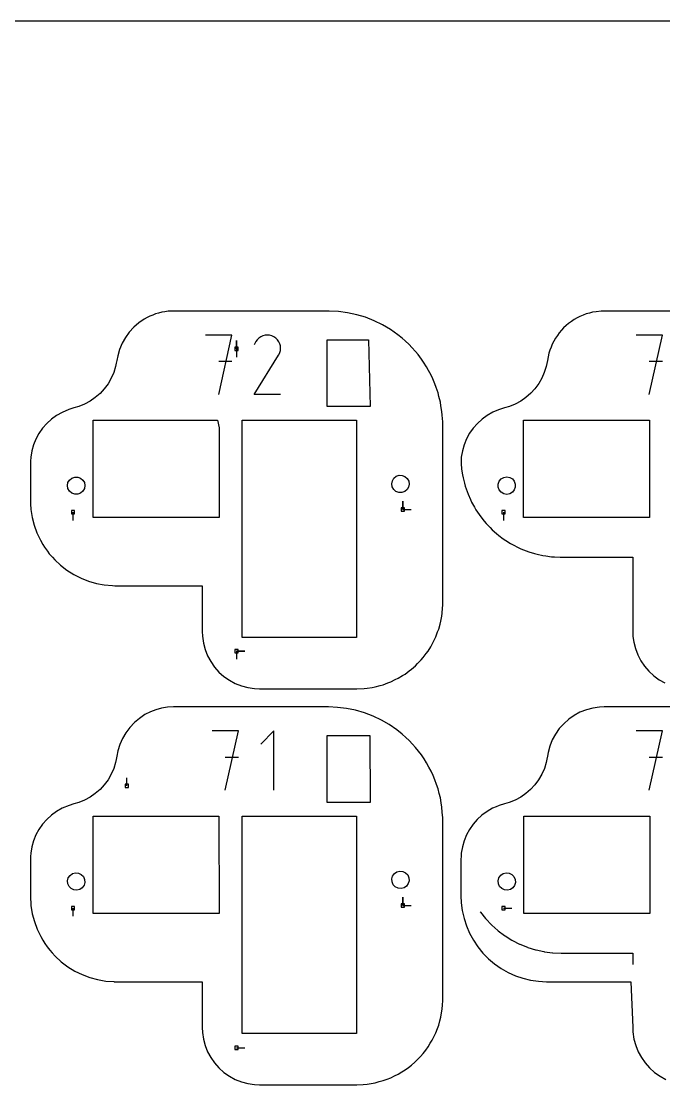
# Model space of a CAD drawing. Extents: x 0 to 400, y 0 to 400.
# Drawn here: x 118.3 to 230.4, y 214.2 to 400 of the extents above; entities that cross this region are included whole.
import ezdxf

# ---------------------------------------------------------------- set-up
doc = ezdxf.new("R2010")
doc.units = 0

msp = doc.modelspace()

# ---------------------------------------------------------------- linework, layer by layer
at = {"layer": 'annotation', "color": 1}
for p, q in [((155.023933, 345.179404), (150.412943, 345.179404)), ((152.718763, 334.810367), (155.023933, 345.179404)), ((155.842497, 342.767525), (155.842497, 344.196274)), ((155.842497, 342.767525), (155.842497, 344.196274)), ((155.842497, 344.196274), (155.842497, 342.767525)), ((159.222303, 344.02641), (158.919932, 343.446379)), ((159.462259, 344.36667), (159.222303, 344.02641)), ((159.750151, 344.650709), (159.462259, 344.36667)), ((160.077226, 344.876251), (159.750151, 344.650709)), ((160.434726, 345.041022), (160.077226, 344.876251)), ((160.813896, 345.142747), (160.434726, 345.041022)), ((161.20598, 345.179151), (160.813896, 345.142747)), ((161.602222, 345.147961), (161.20598, 345.179151)), ((161.993868, 345.046902), (161.602222, 345.147961)), ((162.37216, 344.873698), (161.993868, 345.046902)), ((162.710502, 344.633443), (162.37216, 344.873698)), ((162.37216, 344.873698), (162.37216, 344.873698)), ((162.993392, 344.345138), (162.710502, 344.633443)), ((163.218316, 344.017619), (162.993392, 344.345138)), ((163.382757, 343.659723), (163.218316, 344.017619)), ((230.190895, 345.174575), (225.580678, 345.174575)), ((227.886111, 334.807276), (230.190895, 345.174575)), ((155.842497, 342.767525), (155.842497, 341.338775)), ((163.209694, 341.723841), (163.385394, 342.101085)), ((163.484202, 343.280286), (163.382757, 343.659723)), ((163.385394, 342.101085), (163.488035, 342.49213)), ((163.520133, 342.888143), (163.484202, 343.280286)), ((163.488035, 342.49213), (163.520133, 342.888143)), ((155.023933, 340.561912), (152.718763, 340.561912)), ((158.91343, 334.810283), (163.168728, 341.660766)), ((163.168728, 341.660766), (163.173815, 341.667061)), ((163.168728, 341.660766), (163.168728, 341.660766)), ((163.173815, 341.667061), (163.178693, 341.673409)), ((163.178693, 341.673409), (163.183395, 341.679864)), ((163.183395, 341.679864), (163.187952, 341.68648)), ((163.187952, 341.68648), (163.192396, 341.69331)), ((163.192396, 341.69331), (163.196761, 341.700408)), ((163.196761, 341.700408), (163.201077, 341.707827)), ((163.201077, 341.707827), (163.205378, 341.71562)), ((163.205378, 341.71562), (163.209694, 341.723841)), ((163.209694, 341.723841), (163.209694, 341.723841)), ((230.190895, 340.557856), (227.886111, 340.557856)), ((163.518567, 334.810283), (158.91343, 334.810283)), ((184.880623, 314.700648), (184.880623, 316.129397)), ((184.880623, 314.700648), (184.880623, 316.129397)), ((184.880623, 316.129397), (184.880623, 314.700648)), ((127.280621, 314.224398), (127.280621, 312.795648)), ((184.880623, 314.700648), (186.309373, 314.700647)), ((202.454416, 314.224398), (202.454416, 312.795648)), ((155.842497, 289.967521), (157.271247, 289.96752)), ((155.842497, 289.967521), (157.271247, 289.96752)), ((157.271247, 289.96752), (155.842497, 289.967521)), ((155.842497, 289.967521), (155.842497, 288.538771)), ((156.1747, 276.004399), (151.56371, 276.004399)), ((153.86953, 265.635362), (156.1747, 276.004399)), ((162.368908, 276.004399), (160.063739, 273.698579)), ((162.368908, 265.635362), (162.368908, 276.004399)), ((230.199718, 276.004399), (225.588728, 276.004399)), ((227.894548, 265.635362), (230.199718, 276.004399)), ((156.1747, 271.386907), (153.86953, 271.386907)), ((230.199718, 271.386907), (227.894548, 271.386907)), ((136.701721, 266.410023), (136.701721, 267.838773)), ((184.880623, 245.525643), (184.880623, 246.954393)), ((184.880623, 245.525643), (184.880623, 246.954393)), ((184.880623, 246.954393), (184.880623, 245.525643)), ((184.880623, 245.525643), (186.309373, 245.525642)), ((127.280621, 245.049393), (127.280621, 243.620643)), ((198.35694, 244.415902), (198.373959, 244.390535)), ((198.373959, 244.390535), (198.425475, 244.316749)), ((198.425475, 244.316749), (199.304041, 243.221679)), ((202.455623, 245.049393), (203.884373, 245.049392)), ((199.304041, 243.221679), (199.361751, 243.152643)), ((199.361751, 243.152643), (200.330394, 242.136291)), ((200.330394, 242.136291), (200.39407, 242.072663)), ((200.39407, 242.072663), (201.445635, 241.142495)), ((201.445635, 241.142495), (201.514602, 241.084709)), ((201.514602, 241.084709), (202.641496, 240.247344)), ((202.641496, 240.247344), (202.715346, 240.195917)), ((202.715346, 240.195917), (203.909492, 239.45756)), ((203.909492, 239.45756), (203.987652, 239.412741)), ((203.987652, 239.412741), (205.240243, 238.778711)), ((205.240243, 238.778711), (205.321917, 238.741128)), ((205.321917, 238.741128), (206.623952, 238.215907)), ((206.623952, 238.215907), (206.7088, 238.185655)), ((206.7088, 238.185655), (208.050714, 237.773156)), ((208.050714, 237.773156), (208.137837, 237.750399)), ((208.137837, 237.750399), (209.51004, 237.453683)), ((209.51004, 237.453683), (209.598826, 237.438724)), ((209.598826, 237.438724), (210.991324, 237.259822)), ((210.991324, 237.259822), (211.08109, 237.252851)), ((211.08109, 237.252851), (212.483685, 237.193085)), ((212.483685, 237.193085), (212.517524, 237.192539)), ((212.517524, 237.192539), (213.175407, 237.19247)), ((213.175407, 237.19247), (225.017545, 237.192458)), ((225.017545, 237.192458), (225.017511, 235.19252)), ((155.842497, 220.655919), (157.271247, 220.655919))]:
    msp.add_line(p, q, dxfattribs=at)
at = {"layer": 'boundary', "color": 5}
for p, q in [((143.880299, 349.320696), (143.296145, 349.23513)), ((144.842496, 349.367525), (143.880299, 349.320696)), ((170.957789, 349.367525), (144.842496, 349.367525)), ((172.024686, 349.363759), (170.957789, 349.367525)), ((173.635121, 349.283698), (172.024686, 349.363759)), ((219.495299, 349.345251), (218.592091, 349.250111)), ((220.005429, 349.367525), (219.495299, 349.345251)), ((242.289628, 349.367525), (220.005429, 349.367525)), ((139.693466, 347.93918), (138.769569, 347.302307)), ((140.213128, 348.219378), (139.693466, 347.93918)), ((140.675733, 348.457832), (140.213128, 348.219378)), ((141.22441, 348.675808), (140.675733, 348.457832)), ((141.709603, 348.864093), (141.22441, 348.675808)), ((142.211962, 349.000107), (141.709603, 348.864093)), ((142.782234, 349.15291), (142.211962, 349.000107)), ((143.296145, 349.23513), (142.782234, 349.15291)), ((175.233832, 349.074127), (173.635121, 349.283698)), ((176.810426, 348.736421), (175.233832, 349.074127)), ((178.354644, 348.272772), (176.810426, 348.736421)), ((179.856443, 347.68621), (178.354644, 348.272772)), ((181.306057, 346.980554), (179.856443, 347.68621)), ((214.307127, 347.564623), (213.803076, 347.211682)), ((214.755665, 347.878693), (214.307127, 347.564623)), ((215.297282, 348.17073), (214.755665, 347.878693)), ((215.779249, 348.430603), (215.297282, 348.17073)), ((216.351107, 348.657788), (215.779249, 348.430603)), ((216.859985, 348.859952), (216.351107, 348.657788)), ((217.454351, 349.019211), (216.859985, 348.859952)), ((217.983257, 349.16093), (217.454351, 349.019211)), ((218.592091, 349.250111), (217.983257, 349.16093)), ((137.103378, 345.687909), (136.421955, 344.746716)), ((137.889461, 346.543632), (137.103378, 345.687909)), ((138.769569, 347.302307), (137.889461, 346.543632)), ((182.694055, 346.160405), (181.306057, 346.980554)), ((184.011418, 345.231096), (182.694055, 346.160405)), ((212.570345, 346.02955), (212.161274, 345.569879)), ((212.934364, 346.438595), (212.570345, 346.02955)), ((213.394033, 346.847665), (212.934364, 346.438595)), ((213.803076, 347.211682), (213.394033, 346.847665)), ((136.421955, 344.746716), (135.854406, 343.732781)), ((184.768479, 344.629209), (184.011418, 345.231096)), ((185.265074, 344.17206), (184.768479, 344.629209)), ((185.98463, 343.509661), (185.265074, 344.17206)), ((211.23439, 344.135326), (210.942353, 343.59371)), ((211.494263, 344.617291), (211.23439, 344.135326)), ((211.847204, 345.121342), (211.494263, 344.617291)), ((212.161274, 345.569879), (211.847204, 345.121342)), ((135.408405, 342.659808), (135.089983, 341.542317)), ((135.854406, 343.732781), (135.408405, 342.659808)), ((186.441779, 343.013067), (185.98463, 343.509661)), ((187.104178, 342.293511), (186.441779, 343.013067)), ((187.51866, 341.760993), (187.104178, 342.293511)), ((210.371283, 341.984067), (210.212023, 341.389702)), ((210.513003, 342.512971), (210.371283, 341.984067)), ((210.740189, 343.084832), (210.513003, 342.512971)), ((210.942353, 343.59371), (210.740189, 343.084832)), ((134.839773, 340.249012), (134.726702, 339.674)), ((134.939089, 340.754065), (134.839773, 340.249012)), ((135.089983, 341.542317), (134.939089, 340.754065)), ((188.119273, 340.989338), (187.51866, 341.760993)), ((188.488544, 340.424141), (188.119273, 340.989338)), ((189.023573, 339.605229), (188.488544, 340.424141)), ((209.999198, 340.228342), (209.891403, 339.682992)), ((210.102021, 340.754065), (209.999198, 340.228342)), ((210.212023, 341.389702), (210.102021, 340.754065)), ((134.396892, 338.623825), (133.953656, 337.61626)), ((134.726702, 339.674), (134.396892, 338.623825)), ((189.344826, 339.011606), (189.023573, 339.605229)), ((189.810314, 338.151458), (189.344826, 339.011606)), ((209.570808, 338.658797), (209.131349, 337.649813)), ((209.891403, 339.682992), (209.570808, 338.658797)), ((133.402367, 336.663514), (132.749708, 335.77713)), ((133.953656, 337.61626), (133.402367, 336.663514)), ((190.081448, 337.533335), (189.810314, 338.151458)), ((190.474316, 336.637686), (190.081448, 337.533335)), ((190.69348, 335.999284), (190.474316, 336.637686)), ((208.583658, 336.695242), (207.934375, 335.806647)), ((209.131349, 337.649813), (208.583658, 336.695242)), ((132.003582, 334.96785), (131.173024, 334.245475)), ((132.749708, 335.77713), (132.003582, 334.96785)), ((191.011043, 335.074251), (190.69348, 335.999284)), ((191.176741, 334.41993), (191.011043, 335.074251)), ((207.191361, 334.994799), (206.363615, 334.269531)), ((207.934375, 335.806647), (207.191361, 334.994799)), ((128.279811, 332.681446), (127.439092, 332.433717)), ((129.299792, 333.095308), (128.279811, 332.681446)), ((130.268104, 333.618765), (129.299792, 333.095308)), ((131.173024, 334.245475), (130.268104, 333.618765)), ((191.416834, 333.471832), (191.176741, 334.41993)), ((191.52793, 332.806063), (191.416834, 333.471832)), ((191.688907, 331.841378), (191.52793, 332.806063)), ((203.47671, 332.695228), (202.602025, 332.433717)), ((204.49497, 333.112739), (203.47671, 332.695228)), ((205.461172, 333.639635), (204.49497, 333.112739)), ((206.363615, 334.269531), (205.461172, 333.639635)), ((124.406356, 331.120185), (123.512591, 330.468426)), ((125.366638, 331.669241), (124.406356, 331.120185)), ((126.573794, 332.167895), (125.366638, 331.669241)), ((127.439092, 332.433717), (126.573794, 332.167895)), ((191.744645, 331.168709), (191.688907, 331.841378)), ((191.828896, 330.025282), (191.744645, 331.168709)), ((199.601267, 331.138469), (198.705287, 330.49013)), ((200.563373, 331.683881), (199.601267, 331.138469)), ((201.544622, 332.108879), (200.563373, 331.683881)), ((201.553425, 332.111584), (201.544622, 332.108879)), ((202.602025, 332.433717), (201.553425, 332.111584)), ((121.967409, 328.889863), (121.334895, 327.982373)), ((122.69628, 329.72194), (121.967409, 328.889863)), ((123.512591, 330.468426), (122.69628, 329.72194)), ((191.842498, 329.367525), (191.828896, 330.025282)), ((191.842498, 326.383151), (191.842498, 329.367525)), ((197.154614, 328.917571), (196.518891, 328.012593)), ((197.886396, 329.746799), (197.154614, 328.917571)), ((198.705287, 330.49013), (197.886396, 329.746799)), ((121.334895, 327.982373), (120.806488, 327.010576)), ((195.987017, 327.042938), (195.565489, 326.02047)), ((196.518891, 328.012593), (195.987017, 327.042938)), ((120.388641, 325.986363), (120.086473, 324.922265)), ((120.806488, 327.010576), (120.388641, 325.986363)), ((191.842498, 312.204172), (191.842498, 326.383151)), ((195.565489, 326.02047), (195.259469, 324.957701)), ((119.903678, 323.831305), (119.855089, 323.154878)), ((120.086473, 324.922265), (119.903678, 323.831305)), ((195.072698, 323.867635), (195.027254, 323.339716)), ((195.027254, 323.339716), (195.057062, 322.722713)), ((195.259469, 324.957701), (195.072698, 323.867635)), ((119.855089, 323.154878), (119.842496, 322.223612)), ((119.842496, 322.223612), (119.842496, 316.367526)), ((195.057062, 322.722713), (195.136223, 321.731989)), ((195.136223, 321.731989), (195.299406, 320.751595)), ((195.299406, 320.751595), (195.384152, 320.246558)), ((195.384152, 320.246558), (195.630175, 319.283608)), ((195.630175, 319.283608), (195.760025, 318.784306)), ((195.760025, 318.784306), (196.087107, 317.845786)), ((196.087107, 317.845786), (196.260575, 317.359916)), ((119.842496, 316.367526), (119.865619, 315.686124)), ((196.260575, 317.359916), (196.666341, 316.452634)), ((196.666341, 316.452634), (196.882072, 315.983996)), ((196.882072, 315.983996), (197.363577, 315.114537)), ((119.865619, 315.686124), (119.935281, 314.71207)), ((119.935281, 314.71207), (120.157687, 313.315584)), ((197.363577, 315.114537), (197.619881, 314.666799)), ((197.619881, 314.666799), (198.173625, 313.841471)), ((120.157687, 313.315584), (120.510638, 311.946279)), ((191.838247, 298.010561), (191.842498, 312.204172)), ((198.173625, 313.841471), (198.468499, 313.418137)), ((198.468499, 313.418137), (199.090473, 312.642925)), ((199.090473, 312.642925), (199.421608, 312.247308)), ((199.421608, 312.247308), (200.107292, 311.52784)), ((120.510638, 311.946279), (120.990992, 310.616334)), ((120.990992, 310.616334), (121.594466, 309.337574)), ((200.107292, 311.52784), (200.472094, 311.163038)), ((200.472094, 311.163038), (201.216524, 310.504533)), ((201.216524, 310.504533), (201.61214, 310.173399)), ((121.594466, 309.337574), (122.030807, 308.571439)), ((122.030807, 308.571439), (122.315695, 308.12137)), ((201.61214, 310.173399), (202.409906, 309.580633)), ((202.409906, 309.580633), (202.83324, 309.285759)), ((202.83324, 309.285759), (203.678557, 308.763032)), ((203.678557, 308.763032), (204.126295, 308.506727)), ((204.126295, 308.506727), (205.013031, 308.057837)), ((122.315695, 308.12137), (122.808126, 307.417642)), ((122.808126, 307.417642), (123.148253, 306.978537)), ((123.148253, 306.978537), (123.689036, 306.340832)), ((205.013031, 308.057837), (205.481669, 307.842105)), ((205.481669, 307.842105), (206.403387, 307.470302)), ((206.403387, 307.470302), (206.889257, 307.296834)), ((206.889257, 307.296834), (207.839272, 307.00482)), ((207.839272, 307.00482), (208.338574, 306.874971)), ((208.338574, 306.874971), (209.309995, 306.664863)), ((209.309995, 306.664863), (209.818817, 306.579651)), ((123.689036, 306.340832), (124.084733, 305.919235)), ((124.084733, 305.919235), (125.116802, 304.952881)), ((125.116802, 304.952881), (126.235273, 304.08806)), ((209.818817, 306.579651), (210.804592, 306.452974)), ((210.804592, 306.452974), (211.318956, 306.413065)), ((211.318956, 306.413065), (212.311936, 306.370735)), ((212.311936, 306.370735), (216.275113, 306.367524)), ((216.275113, 306.367524), (225.00543, 306.367523)), ((225.00543, 306.367523), (225.00543, 302.875398)), ((126.235273, 304.08806), (127.430194, 303.332462)), ((127.430194, 303.332462), (128.690932, 302.692799)), ((225.00543, 302.875398), (225.00543, 298.954927)), ((128.690932, 302.692799), (130.006277, 302.174751)), ((130.006277, 302.174751), (131.36452, 301.782917)), ((131.36452, 301.782917), (132.753577, 301.520774)), ((132.753577, 301.520774), (134.161097, 301.390643)), ((134.161097, 301.390643), (134.598294, 301.37043)), ((134.598294, 301.37043), (148.655531, 301.367525)), ((148.655531, 301.367525), (149.842497, 301.367525)), ((149.842497, 301.367525), (149.842497, 300.734477)), ((149.842497, 300.734477), (149.842497, 293.367523)), ((191.736414, 296.586738), (191.800349, 297.480672)), ((191.800349, 297.480672), (191.838247, 298.010561)), ((225.00543, 298.954927), (225.00543, 293.367523)), ((191.499702, 295.179045), (191.648319, 296.062852)), ((191.648319, 296.062852), (191.736414, 296.586738)), ((190.944595, 293.302478), (191.130245, 293.800224)), ((191.130245, 293.800224), (191.362205, 294.665904)), ((191.362205, 294.665904), (191.499702, 295.179045)), ((149.842497, 293.367523), (149.877334, 292.569615)), ((149.877334, 292.569615), (150.04909, 291.345349)), ((190.007678, 291.178786), (190.399277, 291.984924)), ((190.399277, 291.984924), (190.631401, 292.46277)), ((190.631401, 292.46277), (190.944595, 293.302478)), ((225.00543, 293.367523), (225.043483, 292.495963)), ((225.043483, 292.495963), (225.186973, 291.516367)), ((150.04909, 291.345349), (150.350071, 290.222074)), ((150.350071, 290.222074), (150.779419, 289.141341)), ((188.94637, 289.534625), (189.26473, 289.959905)), ((189.26473, 289.959905), (189.731183, 290.725169)), ((189.731183, 290.725169), (190.007678, 291.178786)), ((225.186973, 291.516367), (225.468269, 290.389028)), ((225.468269, 290.389028), (225.878537, 289.301972)), ((150.779419, 289.141341), (151.331331, 288.117754)), ((151.331331, 288.117754), (151.99834, 287.165166)), ((187.4491, 287.76092), (188.051945, 288.424077)), ((188.051945, 288.424077), (188.409288, 288.817169)), ((188.409288, 288.817169), (188.94637, 289.534625)), ((225.878537, 289.301972), (226.412232, 288.269892)), ((226.412232, 288.269892), (227.062134, 287.306751)), ((151.99834, 287.165166), (152.771429, 286.296457)), ((152.771429, 286.296457), (153.640141, 285.523366)), ((185.250109, 285.945285), (185.967568, 286.482366)), ((185.967568, 286.482366), (186.392849, 286.800726)), ((186.392849, 286.800726), (187.056006, 287.403575)), ((187.056006, 287.403575), (187.4491, 287.76092)), ((227.062134, 287.306751), (227.819456, 286.425574)), ((227.819456, 286.425574), (228.673956, 285.638272)), ((153.640141, 285.523366), (154.592731, 284.856355)), ((154.592731, 284.856355), (155.616313, 284.304448)), ((155.616313, 284.304448), (156.697049, 283.875093)), ((181.409796, 284.079771), (182.249504, 284.392967)), ((182.249504, 284.392967), (182.74725, 284.578617)), ((182.74725, 284.578617), (183.553387, 284.970216)), ((183.553387, 284.970216), (184.031233, 285.20234)), ((184.031233, 285.20234), (184.796493, 285.668791)), ((184.796493, 285.668791), (185.250109, 285.945285)), ((228.673956, 285.638272), (229.614078, 284.955494)), ((229.614078, 284.955494), (230.627109, 284.386479)), ((156.697049, 283.875093), (157.820321, 283.574115)), ((157.820321, 283.574115), (158.97094, 283.405575)), ((158.97094, 283.405575), (159.842497, 283.36752)), ((159.842497, 283.36752), (169.060799, 283.36752)), ((169.060799, 283.36752), (176.842495, 283.36752)), ((176.842495, 283.36752), (178.093393, 283.435707)), ((178.093393, 283.435707), (178.62328, 283.473606)), ((178.62328, 283.473606), (179.507089, 283.622223)), ((179.507089, 283.622223), (180.030976, 283.710316)), ((180.030976, 283.710316), (180.896655, 283.942275)), ((180.896655, 283.942275), (181.409796, 284.079771)), ((139.853031, 278.855724), (138.885161, 278.208241)), ((140.802283, 279.336339), (139.853031, 278.855724)), ((141.720813, 279.692787), (140.802283, 279.336339)), ((142.748215, 279.970743), (141.720813, 279.692787)), ((143.799347, 280.137855), (142.748215, 279.970743)), ((144.842496, 280.19252), (143.799347, 280.137855)), ((171.866896, 280.192016), (144.842496, 280.19252)), ((173.46829, 280.125777), (171.866896, 280.192016)), ((175.059228, 279.931513), (173.46829, 280.125777)), ((176.629496, 279.61048), (175.059228, 279.931513)), ((178.169008, 279.164728), (176.629496, 279.61048)), ((179.667875, 278.597131), (178.169008, 279.164728)), ((215.797668, 279.258508), (214.7785, 278.710152)), ((216.927086, 279.699927), (215.797668, 279.258508)), ((218.04618, 279.993856), (216.927086, 279.699927)), ((219.191799, 280.156468), (218.04618, 279.993856)), ((220.017498, 280.19252), (219.191799, 280.156468)), ((245.366572, 280.19252), (220.017498, 280.19252)), ((137.994875, 277.462437), (137.19719, 276.618319)), ((138.885161, 278.208241), (137.994875, 277.462437)), ((181.116472, 277.911332), (179.667875, 278.597131)), ((182.505489, 277.111744), (181.116472, 277.911332)), ((183.826016, 276.203492), (182.505489, 277.111744)), ((212.959048, 277.274816), (212.184569, 276.407489)), ((213.828978, 278.046363), (212.959048, 277.274816)), ((214.7785, 278.710152), (213.828978, 278.046363)), ((136.502894, 275.687304), (135.921378, 274.681983)), ((137.19719, 276.618319), (136.502894, 275.687304)), ((184.768479, 275.454204), (183.826016, 276.203492)), ((185.386689, 274.885101), (184.768479, 275.454204)), ((211.516018, 275.456119), (210.962436, 274.433569)), ((212.184569, 276.407489), (211.516018, 275.456119)), ((135.460505, 273.615946), (135.126506, 272.503616)), ((135.921378, 274.681983), (135.460505, 273.615946)), ((185.98463, 274.334656), (185.386689, 274.885101)), ((186.553733, 273.716447), (185.98463, 274.334656)), ((187.104178, 273.118506), (186.553733, 273.716447)), ((210.531307, 273.35366), (210.228462, 272.231008)), ((210.962436, 274.433569), (210.531307, 273.35366)), ((134.939089, 271.57906), (134.82813, 271.014796)), ((135.126506, 272.503616), (134.939089, 271.57906)), ((187.620166, 272.455576), (187.104178, 273.118506)), ((188.119267, 271.814342), (187.620166, 272.455576)), ((188.578972, 271.110728), (188.119267, 271.814342)), ((210.114091, 271.57906), (210.010568, 271.05261)), ((210.228462, 272.231008), (210.114091, 271.57906)), ((134.396892, 269.44882), (133.953656, 268.441255)), ((134.726702, 270.498995), (134.396892, 269.44882)), ((134.82813, 271.014796), (134.726702, 270.498995)), ((189.023573, 270.430224), (188.578972, 271.110728)), ((189.4235, 269.691224), (189.023573, 270.430224)), ((189.810314, 268.976453), (189.4235, 269.691224)), ((209.571894, 269.44882), (209.128658, 268.441255)), ((209.901704, 270.498995), (209.571894, 269.44882)), ((210.010568, 271.05261), (209.901704, 270.498995)), ((133.953656, 268.441255), (133.402367, 267.488509)), ((190.147848, 268.206952), (189.810314, 268.976453)), ((190.474316, 267.462681), (190.147848, 268.206952)), ((209.128658, 268.441255), (208.577369, 267.488509)), ((132.003582, 265.792845), (131.173024, 265.07047)), ((132.749708, 266.602125), (132.003582, 265.792845)), ((133.402367, 267.488509), (132.749708, 266.602125)), ((190.747152, 266.667935), (190.474316, 267.462681)), ((191.011043, 265.899246), (190.747152, 266.667935)), ((191.21732, 265.084683), (191.011043, 265.899246)), ((207.178584, 265.792845), (206.348026, 265.07047)), ((207.924711, 266.602125), (207.178584, 265.792845)), ((208.577369, 267.488509), (207.924711, 266.602125)), ((129.299792, 263.920303), (128.279811, 263.506441)), ((130.268104, 264.44376), (129.299792, 263.920303)), ((131.173024, 265.07047), (130.268104, 264.44376)), ((191.416834, 264.296827), (191.21732, 265.084683)), ((191.555138, 263.468013), (191.416834, 264.296827)), ((204.474794, 263.920303), (203.454813, 263.506441)), ((205.443106, 264.44376), (204.474794, 263.920303)), ((206.348026, 265.07047), (205.443106, 264.44376)), ((125.366638, 262.494236), (124.406356, 261.94518)), ((126.610455, 263.004152), (125.366638, 262.494236)), ((127.439092, 263.258712), (126.610455, 263.004152)), ((128.279811, 263.506441), (127.439092, 263.258712)), ((191.688907, 262.666373), (191.555138, 263.468013)), ((191.758295, 261.828969), (191.688907, 262.666373)), ((200.54164, 262.494236), (199.581358, 261.94518)), ((201.138515, 262.752754), (200.54164, 262.494236)), ((201.712136, 262.981628), (201.138515, 262.752754)), ((202.614094, 263.258712), (201.712136, 262.981628)), ((203.454813, 263.506441), (202.614094, 263.258712)), ((122.69628, 260.546935), (121.967409, 259.714858)), ((123.512591, 261.293421), (122.69628, 260.546935)), ((124.406356, 261.94518), (123.512591, 261.293421)), ((191.829751, 260.808952), (191.758295, 261.828969)), ((191.842498, 260.19252), (191.829751, 260.808952)), ((191.842498, 257.395646), (191.842498, 260.19252)), ((197.871282, 260.546935), (197.142411, 259.714858)), ((198.687593, 261.293421), (197.871282, 260.546935)), ((199.581358, 261.94518), (198.687593, 261.293421)), ((121.334895, 258.807368), (120.806488, 257.835571)), ((121.967409, 259.714858), (121.334895, 258.807368)), ((196.509897, 258.807368), (195.98149, 257.835571)), ((197.142411, 259.714858), (196.509897, 258.807368)), ((120.388641, 256.811358), (120.086473, 255.74726)), ((120.806488, 257.835571), (120.388641, 256.811358)), ((191.842498, 242.159849), (191.842498, 257.395646)), ((195.563643, 256.811358), (195.261476, 255.74726)), ((195.98149, 257.835571), (195.563643, 256.811358)), ((119.903678, 254.6563), (119.860381, 254.053546)), ((120.086473, 255.74726), (119.903678, 254.6563)), ((195.07868, 254.6563), (195.034951, 254.110106)), ((195.261476, 255.74726), (195.07868, 254.6563)), ((119.860381, 254.053546), (119.842496, 252.680151)), ((195.034951, 254.110106), (195.017498, 253.551825)), ((195.017498, 253.551825), (195.017498, 247.192521)), ((119.842496, 252.680151), (119.842496, 247.192521)), ((119.842496, 247.192521), (119.943648, 245.480647)), ((195.017498, 247.192521), (195.070545, 245.996657)), ((119.943648, 245.480647), (120.173835, 244.072174)), ((195.070545, 245.996657), (195.245546, 244.614986)), ((120.173835, 244.072174), (120.536865, 242.691958)), ((195.245546, 244.614986), (195.548009, 243.255478)), ((120.536865, 242.691958), (121.029451, 241.3525)), ((191.838247, 228.835556), (191.842498, 242.159849)), ((195.548009, 243.255478), (195.975331, 241.929864)), ((195.975331, 241.929864), (196.523827, 240.649586)), ((121.029451, 241.3525), (121.647125, 240.065932)), ((121.647125, 240.065932), (121.988022, 239.469945)), ((196.523827, 240.649586), (197.188775, 239.4257)), ((121.988022, 239.469945), (122.384302, 238.843899)), ((122.384302, 238.843899), (122.761181, 238.30827)), ((122.761181, 238.30827), (123.234298, 237.697476)), ((197.188775, 239.4257), (197.964438, 238.268767)), ((197.964438, 238.268767), (198.844121, 237.18878)), ((123.234298, 237.697476), (123.639008, 237.223481)), ((123.639008, 237.223481), (124.189422, 236.63704)), ((124.189422, 236.63704), (125.241022, 235.672199)), ((198.844121, 237.18878), (199.82025, 236.195055)), ((199.82025, 236.195055), (200.884394, 235.296177)), ((125.241022, 235.672199), (126.379575, 234.811684)), ((126.379575, 234.811684), (127.594768, 234.063293)), ((200.884394, 235.296177), (202.027377, 234.499907)), ((202.027377, 234.499907), (203.239335, 233.813118)), ((127.594768, 234.063293), (128.875596, 233.433804)), ((128.875596, 233.433804), (130.210468, 232.928914)), ((130.210468, 232.928914), (131.587285, 232.553197)), ((131.587285, 232.553197), (132.993578, 232.310057)), ((132.993578, 232.310057), (134.41662, 232.201696)), ((203.239335, 233.813118), (204.509813, 233.241743)), ((204.509813, 233.241743), (205.827849, 232.790715)), ((205.827849, 232.790715), (207.18207, 232.463933)), ((207.18207, 232.463933), (208.560784, 232.264219)), ((208.560784, 232.264219), (209.9521, 232.193298)), ((134.41662, 232.201696), (134.485534, 232.196767)), ((134.485534, 232.196767), (147.786435, 232.19252)), ((147.786435, 232.19252), (149.842497, 232.19252)), ((149.842497, 232.19252), (149.842497, 231.095954)), ((149.842497, 231.095954), (149.842497, 224.192518)), ((209.9521, 232.193298), (224.699629, 232.19252)), ((224.699629, 232.19252), (225.017499, 224.192518)), ((191.789934, 228.160049), (191.838247, 228.835556)), ((191.499702, 226.00404), (191.62411, 226.743879)), ((191.62411, 226.743879), (191.736414, 227.411733)), ((191.736414, 227.411733), (191.789934, 228.160049)), ((191.130245, 224.625219), (191.32442, 225.349883)), ((191.32442, 225.349883), (191.499702, 226.00404)), ((149.842497, 224.192518), (149.879931, 223.335139)), ((149.879931, 223.335139), (150.04909, 222.170344)), ((190.335487, 222.678602), (190.631401, 223.287765)), ((190.631401, 223.287765), (190.893577, 223.990688)), ((190.893577, 223.990688), (191.130245, 224.625219)), ((225.017499, 224.192518), (225.04974, 223.454082)), ((225.04974, 223.454082), (225.224092, 222.170344)), ((150.04909, 222.170344), (150.350071, 221.047069)), ((189.26473, 220.7849), (189.6552, 221.425505)), ((189.6552, 221.425505), (190.007678, 222.003781)), ((190.007678, 222.003781), (190.335487, 222.678602)), ((225.224092, 222.170344), (225.525073, 221.047069)), ((150.350071, 221.047069), (150.779419, 219.966336)), ((150.779419, 219.966336), (151.331331, 218.942749)), ((187.953744, 219.141046), (188.409288, 219.642164)), ((188.409288, 219.642164), (188.858881, 220.24275)), ((188.858881, 220.24275), (189.26473, 220.7849)), ((225.525073, 221.047069), (225.954421, 219.966336)), ((225.954421, 219.966336), (226.506333, 218.942749)), ((151.331331, 218.942749), (151.99834, 217.990161)), ((151.99834, 217.990161), (152.771429, 217.121452)), ((185.850697, 217.219872), (186.392849, 217.625721)), ((186.392849, 217.625721), (186.947981, 218.130368)), ((186.947981, 218.130368), (187.4491, 218.585915)), ((187.4491, 218.585915), (187.953744, 219.141046)), ((226.506333, 218.942749), (227.173342, 217.990161)), ((227.173342, 217.990161), (227.946431, 217.121452)), ((152.771429, 217.121452), (153.640141, 216.348361)), ((153.640141, 216.348361), (154.592731, 215.681351)), ((154.592731, 215.681351), (155.616313, 215.129443)), ((182.74725, 215.403612), (183.422071, 215.731421)), ((183.422071, 215.731421), (184.031233, 216.027335)), ((184.031233, 216.027335), (184.671835, 216.417803)), ((184.671835, 216.417803), (185.250109, 216.77028)), ((185.250109, 216.77028), (185.850697, 217.219872)), ((227.946431, 217.121452), (228.815143, 216.348361)), ((228.815143, 216.348361), (229.767733, 215.681351)), ((229.767733, 215.681351), (230.791315, 215.129443)), ((155.616313, 215.129443), (156.697049, 214.700088)), ((156.697049, 214.700088), (157.820321, 214.39911)), ((157.820321, 214.39911), (158.97094, 214.23057)), ((158.97094, 214.23057), (159.842497, 214.192515)), ((159.842497, 214.192515), (168.480797, 214.192515)), ((168.480797, 214.192515), (176.842495, 214.192515)), ((176.842495, 214.192515), (177.947775, 214.250287)), ((177.947775, 214.250287), (178.62328, 214.298601)), ((178.62328, 214.298601), (179.36312, 214.423009)), ((179.36312, 214.423009), (180.030976, 214.535312)), ((180.030976, 214.535312), (180.75564, 214.729485)), ((180.75564, 214.729485), (181.409796, 214.904766)), ((181.409796, 214.904766), (182.112719, 215.166943)), ((182.112719, 215.166943), (182.74725, 215.403612))]:
    msp.add_line(p, q, dxfattribs=at)
at = {"layer": 'frame', "color": 5}
msp.add_line((400, 400), (0, 400), dxfattribs=at)
at = {"layer": 'hole', "color": 5}
for p, q in [((171.642495, 333.124364), (171.642495, 344.367527)), ((171.642495, 344.367527), (178.849651, 344.367527)), ((178.849651, 344.367527), (179.142496, 332.667527)), ((156.128247, 343.053275), (155.556747, 343.053275)), ((155.556747, 343.053275), (155.556747, 342.481775)), ((155.556747, 342.481775), (156.128247, 342.481775)), ((156.128247, 342.481775), (156.128247, 343.053275)), ((171.642495, 332.667527), (171.642495, 333.124364)), ((179.142496, 332.667527), (171.642495, 332.667527)), ((130.797345, 328.114238), (130.797345, 330.308452)), ((130.797345, 330.308452), (139.092525, 330.308452)), ((139.092525, 330.308452), (140.546897, 330.308452)), ((140.546897, 330.308452), (152.522011, 330.308452)), ((152.522011, 330.308452), (152.797346, 328.943359)), ((152.797346, 328.943359), (152.797346, 313.308451)), ((156.797344, 312.585986), (156.797344, 330.308452)), ((156.797344, 330.308452), (158.620459, 330.308452)), ((158.620459, 330.308452), (176.797346, 330.308452)), ((176.797346, 330.308452), (176.797346, 312.585986)), ((205.960278, 328.921577), (205.960277, 330.308452)), ((205.960277, 330.308452), (211.203329, 330.308452)), ((205.960277, 315.563293), (205.960278, 328.921577)), ((211.203329, 330.308452), (218.955649, 330.308452)), ((218.955649, 330.308452), (226.492645, 330.308452)), ((226.492645, 330.308452), (227.960279, 330.308452)), ((227.960279, 330.308452), (227.960279, 323.032019)), ((130.797345, 316.8759), (130.797345, 328.114238)), ((227.960279, 323.032019), (227.960279, 313.308451)), ((126.409464, 319.389106), (126.674283, 319.847777)), ((126.674283, 319.847777), (127.079999, 320.188215)), ((127.079999, 320.188215), (127.577683, 320.369357)), ((127.577683, 320.369357), (128.107311, 320.369357)), ((128.107311, 320.369357), (128.604997, 320.188215)), ((128.604997, 320.188215), (129.010714, 319.847777)), ((129.010714, 319.847777), (129.275532, 319.389106)), ((182.932491, 319.193042), (183.034401, 319.71196)), ((183.034401, 319.71196), (183.307643, 320.164729)), ((183.307643, 320.164729), (183.71926, 320.496738)), ((183.71926, 320.496738), (184.219609, 320.667942)), ((184.219609, 320.667942), (184.74834, 320.657691)), ((184.74834, 320.657691), (185.241677, 320.467223)), ((185.241677, 320.467223), (185.640121, 320.11951)), ((185.640121, 320.11951), (185.895609, 319.65649)), ((185.895609, 319.65649), (185.977329, 319.134013)), ((201.503597, 319.132338), (201.684739, 319.630025)), ((201.684739, 319.630025), (202.02518, 320.035743)), ((202.02518, 320.035743), (202.483848, 320.300557)), ((202.483848, 320.300557), (203.005431, 320.392524)), ((203.005431, 320.392524), (203.527014, 320.300557)), ((203.527014, 320.300557), (203.985683, 320.035743)), ((203.985683, 320.035743), (204.32612, 319.630025)), ((204.32612, 319.630025), (204.507265, 319.132338)), ((126.317501, 318.867525), (126.409464, 319.389106)), ((126.409464, 318.345944), (126.317501, 318.867525)), ((126.674283, 317.887274), (126.409464, 318.345944)), ((127.06811, 317.555161), (126.674283, 317.887274)), ((129.010714, 317.887274), (128.604997, 317.546835)), ((129.275532, 318.345944), (129.010714, 317.887274)), ((129.275532, 319.389106), (129.367496, 318.867525)), ((129.367496, 318.867525), (129.275532, 318.345944)), ((183.01421, 318.670565), (182.932491, 319.193042)), ((183.269699, 318.207546), (183.01421, 318.670565)), ((183.668139, 317.859833), (183.269699, 318.207546)), ((184.161476, 317.669363), (183.668139, 317.859833)), ((185.190556, 317.830318), (184.690207, 317.659113)), ((185.602177, 318.162327), (185.190556, 317.830318)), ((185.87542, 318.615095), (185.602177, 318.162327)), ((185.977329, 319.134013), (185.87542, 318.615095)), ((201.503597, 318.602712), (201.503597, 319.132338)), ((201.684739, 318.105025), (201.503597, 318.602712)), ((202.02518, 317.699307), (201.684739, 318.105025)), ((204.32612, 318.105025), (203.985683, 317.699307)), ((204.507265, 318.602712), (204.32612, 318.105025)), ((204.507265, 319.132338), (204.507265, 318.602712)), ((127.08, 317.546835), (127.06811, 317.555161)), ((127.577683, 317.365693), (127.08, 317.546835)), ((128.107311, 317.365693), (127.577683, 317.365693)), ((128.604997, 317.546835), (128.107311, 317.365693)), ((130.797345, 313.308451), (130.797345, 316.8759)), ((184.690207, 317.659113), (184.161476, 317.669363)), ((202.483848, 317.434494), (202.02518, 317.699307)), ((203.005431, 317.342525), (202.483848, 317.434494)), ((203.527014, 317.434494), (203.005431, 317.342525)), ((203.985683, 317.699307), (203.527014, 317.434494)), ((127.566371, 314.510148), (126.994871, 314.510148)), ((126.994871, 314.510148), (126.994871, 313.938648)), ((127.566371, 313.938648), (127.566371, 314.510148)), ((185.166373, 314.986398), (184.594873, 314.986398)), ((184.594873, 314.986398), (184.594873, 314.414898)), ((184.594873, 314.414898), (185.166373, 314.414898)), ((185.166373, 314.414898), (185.166373, 314.986398)), ((202.740166, 314.510148), (202.168666, 314.510148)), ((202.168666, 314.510148), (202.168666, 313.938648)), ((202.740166, 313.938648), (202.740166, 314.510148)), ((205.960278, 313.308451), (205.960277, 315.563293)), ((126.994871, 313.938648), (127.566371, 313.938648)), ((139.092525, 313.308451), (130.797345, 313.308451)), ((140.654999, 313.308451), (139.092525, 313.308451)), ((140.67675, 313.308451), (140.654999, 313.308451)), ((152.797346, 313.308451), (140.67675, 313.308451)), ((156.797344, 309.122069), (156.797344, 312.585986)), ((176.797346, 312.585986), (176.797346, 309.122069)), ((202.168666, 313.938648), (202.740166, 313.938648)), ((211.203329, 313.308451), (205.960278, 313.308451)), ((219.531873, 313.308451), (211.203329, 313.308451)), ((219.647813, 313.308451), (219.531873, 313.308451)), ((227.083482, 313.308451), (219.647813, 313.308451)), ((227.960279, 313.308451), (227.083482, 313.308451)), ((156.797344, 305.03227), (156.797344, 309.122069)), ((176.797346, 309.122069), (176.797346, 305.03227)), ((156.797344, 292.308447), (156.797344, 305.03227)), ((176.797346, 305.03227), (176.797346, 292.308447)), ((174.974232, 292.308447), (156.797344, 292.308447)), ((176.797346, 292.308447), (174.974232, 292.308447)), ((156.128247, 290.253271), (155.556747, 290.253271)), ((155.556747, 290.253271), (155.556747, 289.681771)), ((156.128247, 289.681771), (156.128247, 290.253271)), ((155.556747, 289.681771), (156.128247, 289.681771)), ((171.642495, 263.553705), (171.642495, 275.192522)), ((171.642495, 275.192522), (179.103276, 275.192522)), ((179.103276, 275.192522), (179.142496, 263.492522)), ((136.987471, 266.695773), (136.415971, 266.695773)), ((136.415971, 266.695773), (136.415971, 266.124273)), ((136.415971, 266.124273), (136.987471, 266.124273)), ((136.987471, 266.124273), (136.987471, 266.695773)), ((171.642495, 263.492522), (171.642495, 263.553705)), ((179.142496, 263.492522), (171.642495, 263.492522)), ((130.797345, 258.777766), (130.797345, 261.133447)), ((130.797345, 261.133447), (139.702951, 261.133447)), ((139.702951, 261.133447), (152.760471, 261.133447)), ((152.760471, 261.133447), (152.797346, 244.133446)), ((156.797344, 241.40759), (156.797344, 261.133447)), ((156.797344, 261.133447), (176.797346, 261.133447)), ((176.797346, 261.133447), (176.797346, 241.871507)), ((205.972347, 259.100701), (205.972347, 261.133447)), ((205.972347, 261.133447), (213.657101, 261.133447)), ((213.657101, 261.133447), (216.371063, 261.133447)), ((216.371063, 261.133447), (227.458553, 261.133447)), ((227.458553, 261.133447), (227.972348, 261.133447)), ((227.972348, 261.133447), (227.972348, 258.586086)), ((130.797345, 247.963416), (130.797345, 258.777766)), ((205.972347, 247.438373), (205.972347, 259.100701)), ((227.972348, 258.586086), (227.972348, 244.133446)), ((126.773544, 250.772034), (127.207224, 251.072536)), ((127.207224, 251.072536), (127.717528, 251.206586)), ((127.717528, 251.206586), (128.242908, 251.15802)), ((128.242908, 251.15802), (128.719989, 250.932692)), ((128.719989, 250.932692), (129.091233, 250.55778)), ((183.080918, 250.648166), (183.386772, 251.075676)), ((183.386772, 251.075676), (183.819661, 251.373839)), ((183.819661, 251.373839), (184.345436, 251.503945)), ((184.345436, 251.503945), (184.870344, 251.449995)), ((184.870344, 251.449995), (185.345142, 251.21977)), ((185.345142, 251.21977), (185.712568, 250.84104)), ((185.712568, 250.84104), (185.9283, 250.359481)), ((201.958514, 250.782002), (202.395002, 251.078494)), ((202.395002, 251.078494), (202.906574, 251.207815)), ((202.906574, 251.207815), (203.431526, 251.154371)), ((203.431526, 251.154371), (203.906539, 250.924606)), ((203.906539, 250.924606), (204.274321, 250.546233)), ((126.329733, 249.832364), (126.468791, 250.341327)), ((126.373132, 249.306535), (126.329733, 249.832364)), ((126.593762, 248.82726), (126.373132, 249.306535)), ((126.468791, 250.341327), (126.773544, 250.772034)), ((129.216205, 249.043713), (128.911453, 248.613006)), ((129.091233, 250.55778), (129.311865, 250.078506)), ((129.355264, 249.552676), (129.216205, 249.043713)), ((129.311865, 250.078506), (129.355264, 249.552676)), ((182.938481, 250.142155), (183.080918, 250.648166)), ((182.976425, 249.617834), (182.938481, 250.142155)), ((183.190251, 249.137572), (182.976425, 249.617834)), ((183.55453, 248.758505), (183.190251, 249.137572)), ((185.822039, 249.325617), (185.512863, 248.898009)), ((185.966319, 249.833181), (185.822039, 249.325617)), ((185.9283, 250.359481), (185.966319, 249.833181)), ((201.505963, 249.846407), (201.64975, 250.354103)), ((201.544486, 249.320151), (201.505963, 249.846407)), ((201.760678, 248.838808), (201.544486, 249.320151)), ((201.64975, 250.354103), (201.958514, 250.782002)), ((204.385249, 249.030937), (204.076487, 248.603038)), ((204.274321, 250.546233), (204.490515, 250.064889)), ((204.529037, 249.538633), (204.385249, 249.030937)), ((204.490515, 250.064889), (204.529037, 249.538633)), ((126.965007, 248.452349), (126.593762, 248.82726)), ((127.442088, 248.227021), (126.965007, 248.452349)), ((127.967467, 248.178453), (127.442088, 248.227021)), ((128.477773, 248.312504), (127.967467, 248.178453)), ((128.911453, 248.613006), (128.477773, 248.312504)), ((130.797345, 244.133446), (130.797345, 247.963416)), ((184.039471, 248.527049), (183.55453, 248.758505)), ((184.56438, 248.4731), (184.039471, 248.527049)), ((185.076084, 248.601933), (184.56438, 248.4731)), ((185.512863, 248.898009), (185.076084, 248.601933)), ((202.128462, 248.460434), (201.760678, 248.838808)), ((202.603473, 248.230669), (202.128462, 248.460434)), ((203.128426, 248.177225), (202.603473, 248.230669)), ((203.639999, 248.306547), (203.128426, 248.177225)), ((204.076487, 248.603038), (203.639999, 248.306547)), ((205.972347, 244.133446), (205.972347, 247.438373)), ((127.566371, 245.335143), (126.994871, 245.335143)), ((126.994871, 245.335143), (126.994871, 244.763643)), ((127.566371, 244.763643), (127.566371, 245.335143)), ((185.166373, 245.811393), (184.594873, 245.811393)), ((184.594873, 245.811393), (184.594873, 245.239893)), ((185.166373, 245.239893), (185.166373, 245.811393)), ((202.741373, 245.335143), (202.169873, 245.335143)), ((202.169873, 245.335143), (202.169873, 244.763643)), ((202.741373, 244.763643), (202.741373, 245.335143)), ((126.994871, 244.763643), (127.566371, 244.763643)), ((139.91221, 244.133446), (130.797345, 244.133446)), ((139.915124, 244.133446), (139.91221, 244.133446)), ((152.797346, 244.133446), (139.915124, 244.133446)), ((184.594873, 245.239893), (185.166373, 245.239893)), ((202.169873, 244.763643), (202.741373, 244.763643)), ((213.657101, 244.133446), (205.972347, 244.133446)), ((216.572789, 244.133446), (213.657101, 244.133446)), ((216.613378, 244.133446), (216.572789, 244.133446)), ((227.972348, 244.133446), (216.613378, 244.133446)), ((176.797346, 241.871507), (176.797346, 236.962528)), ((156.797344, 236.962528), (156.797344, 241.40759)), ((156.797344, 223.133442), (156.797344, 236.962528)), ((176.797346, 236.962528), (176.797346, 223.133442)), ((176.797346, 223.133442), (156.797344, 223.133442)), ((156.128247, 220.941669), (155.556747, 220.941669)), ((155.556747, 220.941669), (155.556747, 220.370169)), ((155.556747, 220.370169), (156.128247, 220.370169)), ((156.128247, 220.370169), (156.128247, 220.941669))]:
    msp.add_line(p, q, dxfattribs=at)

doc.saveas('drawing.dxf')
